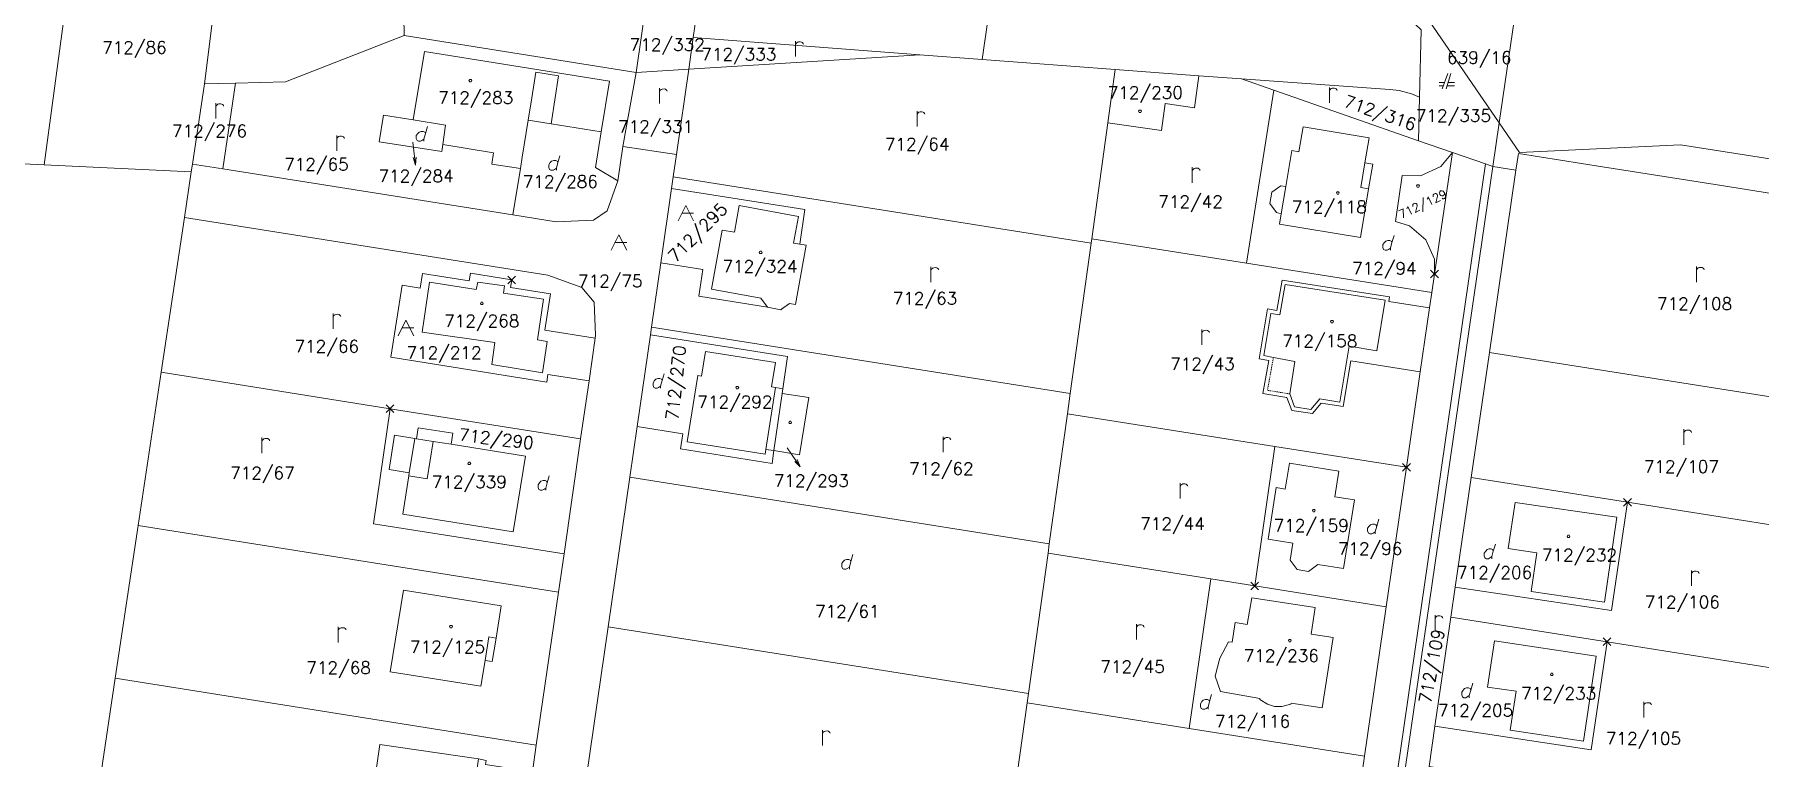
# Model space of a CAD drawing. Extents: x -443817 to 3, y -1171930 to -442383.
# Drawn here: x -442148.1 to -441924.7, y -1170134.1 to -1170040.4 of the extents above; entities that cross this region are included whole.
import ezdxf
from ezdxf.enums import TextEntityAlignment as Align

# ---------------------------------------------------------------- set-up
doc = ezdxf.new("R2010")
doc.units = 0
doc.header["$LTSCALE"] = 0.5
doc.header["$PDMODE"] = 3
doc.header["$PDSIZE"] = 0.5
doc.linetypes.add('HIDDEN', pattern=[0.375, 0.25, -0.125])
doc.layers.add('KLADPAR', color=7, linetype='Continuous', lineweight=0)
doc.layers.add('ZAPPAR', color=7, linetype='Continuous', lineweight=0)
doc.styles.add('ROMANS', font='romans.shx', dxfattribs={"height": 0.2})

# ---------------------------------------------------------------- blocks, each defined once
blk = doc.blocks.new('$45')
at = {"color": 0, "flags": 128}
blk.add_lwpolyline([(0.09, 0.15), (0.18, 0), (0.09, -0.15), (-0.09, -0.15), (-0.18, 0), (-0.09, 0.15), (0.09, 0.15)], dxfattribs=at)
blk = doc.blocks.new('$431')
at = {"color": 0}
blk.add_line((0.63, 0.99), (0.9, 1.89), dxfattribs=at)
at = {"color": 0, "flags": 128}
blk.add_lwpolyline([(0.45, 0), (0.45, 0.27), (0.63, 0.99), (0.54, 1.17), (0.36, 1.26), (0.09, 1.26), (-0.18, 1.17), (-0.36, 0.99), (-0.54, 0.72), (-0.54, 0.36), (-0.45, 0.09), (-0.27, 0), (0, 0), (0.18, 0.09), (0.45, 0.27)], dxfattribs=at)
blk = doc.blocks.new('$489')
at = {"color": 0}
blk.add_line((-0.2, 2), (0, 3), dxfattribs=at)
at = {"color": 0, "flags": 128}
blk.add_lwpolyline([(0, 0), (0, 3), (0.2, 2)], dxfattribs=at)
blk = doc.blocks.new('$479')
at = {"color": 0, "flags": 128}
for points in [[(0, 0), (0, 1.27), (0, 2)], [(0, 1.6), (0.1, 1.73), (0.23, 1.84), (0.37, 1.89), (0.6, 1.9), (0.77, 1.87), (0.87, 1.8), (0.96, 1.7), (1, 1.6)]]:
    blk.add_lwpolyline(points, dxfattribs=at)
blk = doc.blocks.new('$435')
at = {"color": 0}
blk.add_line((1, 1), (-0.5, 1), dxfattribs=at)
at = {"color": 0, "flags": 128}
blk.add_lwpolyline([(-1, 0), (0, 2), (1, 0)], dxfattribs=at)
blk = doc.blocks.new('$432')
at = {"color": 0}
for p, q in [((-0.32, 0.8), (-1, 0.8)), ((-1, 0.4), (-0.46, 0.4)), ((0.1, 2), (-0.6, 0)), ((-0.1, 0), (0.5, 2)), ((0.02, 0.4), (1, 0.4)), ((1, 0.8), (0.14, 0.8))]:
    blk.add_line(p, q, dxfattribs=at)

msp = doc.modelspace()

# ---------------------------------------------------------------- linework, layer by layer
at = {"layer": 'KLADPAR', "color": 7, "linetype": 'Continuous'}
msp.add_line((-442134.7, -1170104.05), (-442080.25, -1170112.7), dxfattribs=at)
at = {"layer": 'KLADPAR', "color": 7, "linetype": 'Continuous', "flags": 128}
for points in [[(-442077.77, -1170004.14), (-442064.32, -1170004.61), (-442068.77, -1170035.42), (-442070.2, -1170045.34), (-442100.22, -1170040.58), (-442100.79, -1170008.71), (-442092.38, -1170007.04), (-442084.47, -1170005.47), (-442077.77, -1170004.14)], [(-442036.58, -1170005.59), (-442036.46, -1170003.19), (-442019.92, -1170005.84), (-442025.38, -1170043.66), (-442033.45, -1170043.05), (-442062.78, -1170040.83), (-442062.14, -1170036.4), (-442068.77, -1170035.42), (-442064.32, -1170004.61), (-442036.58, -1170005.59)], [(-441991.3, -1170010.43), (-441983.55, -1170015.14), (-441969.45, -1170035.72), (-441974.51, -1170034.14), (-441968.51, -1170039.81), (-441968.71, -1170048.56), (-441969.73, -1170048.1), (-441971.36, -1170047.69), (-441972.56, -1170047.58), (-441991.75, -1170046.19), (-441997.27, -1170045.77), (-442008.11, -1170044.96), (-442025.38, -1170043.66), (-442019.92, -1170005.84), (-441991.3, -1170010.43)], [(-442122.08, -1170046.72), (-442124.3, -1170046.78), (-442126.11, -1170046.83), (-442121.82, -1170012.68), (-442109.26, -1170010.4), (-442100.79, -1170008.71), (-442100.22, -1170040.58), (-442115.63, -1170046.55), (-442122.08, -1170046.72)], [(-442126.11, -1170046.83), (-442127.67, -1170057.22), (-442127.82, -1170058.21), (-442146.87, -1170057.31), (-442140.82, -1170012.44), (-442121.82, -1170012.68), (-442126.11, -1170046.83)], [(-442062.14, -1170036.4), (-442062.78, -1170040.83), (-442063.37, -1170044.91), (-442070.2, -1170045.34), (-442068.77, -1170035.42), (-442062.14, -1170036.4)], [(-441958.38, -1170051.88), (-441959.2, -1170057.55), (-441960.16, -1170057.21), (-441964.42, -1170055.73), (-441968.84, -1170054.19), (-441968.71, -1170048.56), (-441968.51, -1170039.81), (-441974.51, -1170034.14), (-441969.45, -1170035.72), (-441958.38, -1170051.88)], [(-442072.55, -1170059.39), (-442075.46, -1170057.65), (-442074.71, -1170053.03), (-442073.65, -1170046.48), (-442097.62, -1170042.65), (-442099.05, -1170051.51), (-442102.93, -1170050.89), (-442103.48, -1170054.32), (-442095.36, -1170055.6), (-442095.23, -1170054.68), (-442088.65, -1170055.77), (-442088.87, -1170057.23), (-442085.17, -1170057.81), (-442086.14, -1170063.81), (-442123.72, -1170057.85), (-442122.08, -1170046.72), (-442115.63, -1170046.55), (-442100.22, -1170040.58), (-442070.2, -1170045.34), (-442071.91, -1170054.95), (-442072.55, -1170059.39)], [(-442074.71, -1170053.03), (-442081.21, -1170052.01), (-442084.16, -1170051.54), (-442084.93, -1170056.32), (-442085.17, -1170057.81), (-442088.87, -1170057.23), (-442088.65, -1170055.77), (-442095.23, -1170054.68), (-442094.87, -1170052.17), (-442099.05, -1170051.51), (-442097.62, -1170042.65), (-442073.65, -1170046.48), (-442074.71, -1170053.03)], [(-442033.45, -1170043.05), (-442025.38, -1170043.66), (-442008.11, -1170044.96), (-442009.07, -1170051.89), (-442011.16, -1170066.9), (-442011.24, -1170067.48), (-442065.39, -1170058.88), (-442064.97, -1170055.99), (-442063.37, -1170044.91), (-442033.45, -1170043.05)], [(-442124.3, -1170046.78), (-442122.08, -1170046.72), (-442123.72, -1170057.85), (-442127.67, -1170057.22), (-442126.11, -1170046.83), (-442124.3, -1170046.78)], [(-441997.27, -1170045.77), (-441991.75, -1170046.19), (-441987.58, -1170047.65), (-441991.12, -1170070.07), (-442011.16, -1170066.9), (-442009.07, -1170051.89), (-442002.14, -1170052.86), (-442001.66, -1170049.39), (-441997.85, -1170049.92), (-441997.27, -1170045.77)], [(-441997.27, -1170045.77), (-441997.85, -1170049.92), (-442001.66, -1170049.39), (-442002.14, -1170052.86), (-442009.07, -1170051.89), (-442008.11, -1170044.96), (-441997.27, -1170045.77)], [(-441991.75, -1170046.19), (-441972.56, -1170047.58), (-441971.36, -1170047.69), (-441969.73, -1170048.1), (-441968.71, -1170048.56), (-441968.84, -1170054.19), (-441987.58, -1170047.65), (-441991.75, -1170046.19)], [(-441966.76, -1170071.47), (-441967.11, -1170073.86), (-441991.12, -1170070.07), (-441987.58, -1170047.65), (-441968.84, -1170054.19), (-441964.42, -1170055.73), (-441965.94, -1170057.54), (-441968.57, -1170058.74), (-441970.93, -1170058.71), (-441971.81, -1170064.66), (-441969.98, -1170065.24), (-441967.87, -1170067.02), (-441966.78, -1170069.55), (-441966.76, -1170071.47)], [(-442099.05, -1170051.51), (-442094.87, -1170052.17), (-442095.23, -1170054.68), (-442095.36, -1170055.6), (-442103.48, -1170054.32), (-442102.93, -1170050.89), (-442099.05, -1170051.51)], [(-442081.21, -1170052.01), (-442074.71, -1170053.03), (-442075.46, -1170057.65), (-442072.55, -1170059.39), (-442073.93, -1170063.3), (-442075.73, -1170064.5), (-442080.53, -1170064.7), (-442086.14, -1170063.81), (-442085.17, -1170057.81), (-442084.93, -1170056.32), (-442084.16, -1170051.54), (-442081.21, -1170052.01)], [(-441975.77, -1170057.06), (-441975.22, -1170053.81), (-441983.78, -1170052.38), (-441984.32, -1170055.64), (-441985.23, -1170055.48), (-441986.01, -1170060.12), (-441986.67, -1170060.04), (-441987.85, -1170060.88), (-441988.11, -1170062.33), (-441987.25, -1170063.5), (-441986.61, -1170063.68), (-441986.82, -1170065.02), (-441976.35, -1170066.73), (-441975.3, -1170060.43), (-441974.77, -1170057.23), (-441975.77, -1170057.06)], [(-441975.22, -1170053.81), (-441975.77, -1170057.06), (-441974.77, -1170057.23), (-441975.3, -1170060.43), (-441976.35, -1170066.73), (-441986.82, -1170065.02), (-441986.61, -1170063.68), (-441987.25, -1170063.5), (-441988.11, -1170062.33), (-441987.85, -1170060.88), (-441986.67, -1170060.04), (-441986.01, -1170060.12), (-441985.23, -1170055.48), (-441984.32, -1170055.64), (-441983.78, -1170052.38), (-441975.22, -1170053.81)], [(-441890.49, -1170061.7), (-441860.48, -1170063.85), (-441861.52, -1170070.76), (-441875.15, -1170068.61), (-441888.87, -1170066.44), (-441902.61, -1170064.27), (-441916.63, -1170062.06), (-441930.41, -1170059.88), (-441944.99, -1170057.57), (-441955.89, -1170055.85), (-441956.21, -1170058.02), (-441959.2, -1170057.55), (-441958.38, -1170051.88), (-441955.74, -1170055.73), (-441934.89, -1170054.74), (-441890.49, -1170061.7)], [(-441965.94, -1170057.54), (-441964.42, -1170055.73), (-441966.76, -1170071.47), (-441966.78, -1170069.55), (-441967.87, -1170067.02), (-441969.98, -1170065.24), (-441971.81, -1170064.66), (-441970.93, -1170058.71), (-441968.57, -1170058.74), (-441965.94, -1170057.54)], [(-441906.52, -1170090.03), (-441959.65, -1170081.63), (-441956.21, -1170058.02), (-441955.89, -1170055.85), (-441944.99, -1170057.57), (-441930.41, -1170059.88), (-441916.63, -1170062.06), (-441902.61, -1170064.27), (-441906.18, -1170087.76), (-441906.52, -1170090.03)], [(-441959.2, -1170057.55), (-441956.21, -1170058.02), (-441959.65, -1170081.63), (-441962.02, -1170097.84), (-441964.08, -1170112.03), (-441964.64, -1170115.92), (-441966.7, -1170130.08), (-441967.46, -1170135.27), (-441970.26, -1170154.46), (-441973.22, -1170154.04), (-441959.2, -1170057.55)], [(-442011.24, -1170067.48), (-442013.96, -1170086.97), (-442068.2, -1170078.36), (-442067, -1170070.02), (-442061.56, -1170070.88), (-442062.06, -1170074.34), (-442053.18, -1170075.75), (-442053.16, -1170075.77), (-442051.46, -1170076.11), (-442051.36, -1170076.04), (-442050.31, -1170075.28), (-442050.08, -1170075.32), (-442049.56, -1170075.42), (-442048.17, -1170067.75), (-442048.97, -1170067.61), (-442048.32, -1170063.11), (-442065.6, -1170060.37), (-442065.39, -1170058.88), (-442011.24, -1170067.48)], [(-442048.32, -1170063.11), (-442048.97, -1170067.61), (-442049.79, -1170067.46), (-442049.16, -1170064), (-442056.84, -1170062.61), (-442057.46, -1170066.06), (-442059.06, -1170065.77), (-442060.44, -1170073.42), (-442054.04, -1170074.6), (-442053.18, -1170075.75), (-442062.06, -1170074.34), (-442061.56, -1170070.88), (-442067, -1170070.02), (-442065.6, -1170060.37), (-442048.32, -1170063.11)], [(-442049.16, -1170064), (-442049.79, -1170067.46), (-442048.97, -1170067.61), (-442048.17, -1170067.75), (-442049.56, -1170075.42), (-442050.08, -1170075.32), (-442050.31, -1170075.28), (-442051.36, -1170076.04), (-442051.46, -1170076.11), (-442053.16, -1170075.77), (-442053.18, -1170075.75), (-442054.04, -1170074.6), (-442060.44, -1170073.42), (-442059.06, -1170065.77), (-442057.46, -1170066.06), (-442056.84, -1170062.61), (-442049.16, -1170064)], [(-442081.61, -1170071.62), (-442077.21, -1170073.22), (-442075.61, -1170075.12), (-442075.44, -1170079.41), (-442075.49, -1170079.77), (-442082.03, -1170078.74), (-442081.28, -1170074.05), (-442086.46, -1170073.22), (-442086.3, -1170072.24), (-442091.66, -1170071.38), (-442091.82, -1170072.37), (-442097.86, -1170071.41), (-442098.16, -1170073.29), (-442100.48, -1170072.92), (-442101.97, -1170082.26), (-442081.77, -1170085.47), (-442081.61, -1170084.48), (-442076.29, -1170085.33), (-442077.38, -1170092.84), (-442102.07, -1170088.92), (-442131.72, -1170084.21), (-442128.71, -1170064.15), (-442081.61, -1170071.62)], [(-442011.16, -1170066.9), (-441991.12, -1170070.07), (-441967.11, -1170073.86), (-441967.4, -1170075.84), (-441972.68, -1170075.01), (-441972.59, -1170074.44), (-441986.51, -1170072.25), (-441987.19, -1170076.2), (-441988.38, -1170076), (-441989.47, -1170082.46), (-441988.21, -1170082.69), (-441988.98, -1170086.95), (-441985.88, -1170087.46), (-441985.26, -1170089.15), (-441982.58, -1170089.54), (-441981.43, -1170088.19), (-441978.59, -1170088.65), (-441977.62, -1170082.71), (-441968.6, -1170084.13), (-441970.39, -1170096.52), (-441987.43, -1170093.83), (-442014.32, -1170089.58), (-442013.96, -1170086.97), (-442011.24, -1170067.48), (-442011.16, -1170066.9)], [(-442086.3, -1170072.24), (-442086.46, -1170073.22), (-442081.28, -1170074.05), (-442082.03, -1170078.74), (-442075.49, -1170079.77), (-442076.29, -1170085.33), (-442081.61, -1170084.48), (-442081.77, -1170085.47), (-442101.97, -1170082.26), (-442100.48, -1170072.92), (-442098.16, -1170073.29), (-442097.86, -1170071.41), (-442091.82, -1170072.37), (-442091.66, -1170071.38), (-442086.3, -1170072.24)], [(-442090.71, -1170072.52), (-442090.9, -1170073.47), (-442096.97, -1170072.54), (-442097.92, -1170079), (-442088.47, -1170080.34), (-442088.89, -1170083.2), (-442082.33, -1170084.27), (-442081.73, -1170080.2), (-442082.98, -1170080.02), (-442082.2, -1170074.71), (-442087.38, -1170073.95), (-442087.23, -1170072.98), (-442090.71, -1170072.52)], [(-442090.9, -1170073.47), (-442090.71, -1170072.52), (-442087.23, -1170072.98), (-442087.38, -1170073.95), (-442082.2, -1170074.71), (-442082.98, -1170080.02), (-442081.73, -1170080.2), (-442082.33, -1170084.27), (-442088.89, -1170083.2), (-442088.47, -1170080.34), (-442097.92, -1170079), (-442096.97, -1170072.54), (-442090.9, -1170073.47)], [(-441972.59, -1170074.44), (-441972.68, -1170075.01), (-441967.4, -1170075.84), (-441968.6, -1170084.13), (-441977.62, -1170082.71), (-441978.59, -1170088.65), (-441981.43, -1170088.19), (-441982.58, -1170089.54), (-441985.26, -1170089.15), (-441985.88, -1170087.46), (-441988.98, -1170086.95), (-441988.21, -1170082.69), (-441989.47, -1170082.46), (-441988.38, -1170076), (-441987.19, -1170076.2), (-441986.51, -1170072.25), (-441972.59, -1170074.44)], [(-442013.96, -1170086.97), (-442014.32, -1170089.58), (-442016.66, -1170106.43), (-442071.01, -1170097.8), (-442070.06, -1170091.23), (-442064.12, -1170092.16), (-442064.44, -1170094.13), (-442052.58, -1170096.02), (-442052.34, -1170094.36), (-442049.02, -1170094.89), (-442047.83, -1170087.49), (-442051.26, -1170086.94), (-442051.18, -1170086.34), (-442050.57, -1170082.15), (-442068.34, -1170079.34), (-442068.2, -1170078.36), (-442013.96, -1170086.97)], [(-442068.34, -1170079.34), (-442050.57, -1170082.15), (-442051.18, -1170086.34), (-442052.12, -1170086.19), (-442052.65, -1170086.11), (-442052.15, -1170082.95), (-442061.18, -1170081.52), (-442061.7, -1170084.72), (-442062.19, -1170084.61), (-442063.56, -1170093.2), (-442053.49, -1170094.81), (-442053.4, -1170094.2), (-442052.34, -1170094.36), (-442052.58, -1170096.02), (-442064.44, -1170094.13), (-442064.12, -1170092.16), (-442070.06, -1170091.23), (-442068.34, -1170079.34)], [(-442052.12, -1170086.19), (-442052.65, -1170086.11), (-442052.15, -1170082.95), (-442061.18, -1170081.52), (-442061.7, -1170084.72), (-442062.19, -1170084.61), (-442063.56, -1170093.2), (-442053.49, -1170094.81), (-442053.4, -1170094.2), (-442052.34, -1170094.36), (-442051.26, -1170086.94), (-442051.18, -1170086.34), (-442052.12, -1170086.19)], [(-441908.99, -1170106.22), (-441941.76, -1170101.04), (-441962.02, -1170097.84), (-441959.65, -1170081.63), (-441906.52, -1170090.03), (-441908.47, -1170102.81), (-441908.99, -1170106.22)], [(-442131.72, -1170084.21), (-442102.07, -1170088.92), (-442104.23, -1170103.83), (-442079.53, -1170107.75), (-442080.25, -1170112.7), (-442134.7, -1170104.05), (-442131.72, -1170084.21)], [(-442101.48, -1170092.37), (-442098.87, -1170092.79), (-442098.64, -1170092.82), (-442098.41, -1170091.39), (-442093.92, -1170092.11), (-442094.15, -1170093.54), (-442084.53, -1170095.09), (-442086.11, -1170104.86), (-442100.42, -1170102.58), (-442099.64, -1170097.64), (-442099.57, -1170097.22), (-442102.19, -1170096.8), (-442101.48, -1170092.37)], [(-442101.48, -1170092.37), (-442102.19, -1170096.8), (-442099.57, -1170097.22), (-442099.64, -1170097.64), (-442100.42, -1170102.58), (-442086.11, -1170104.86), (-442084.53, -1170095.09), (-442094.15, -1170093.54), (-442093.92, -1170092.11), (-442098.41, -1170091.39), (-442098.64, -1170092.82), (-442098.87, -1170092.79), (-442101.48, -1170092.37)], [(-442014.32, -1170089.58), (-441987.43, -1170093.83), (-441990.05, -1170111.89), (-441995.73, -1170110.99), (-442016.83, -1170107.65), (-442016.66, -1170106.43), (-442014.32, -1170089.58)], [(-441979.67, -1170100.35), (-441979.14, -1170097.01), (-441985.56, -1170096), (-441986.09, -1170099.33), (-441987.26, -1170099.15), (-441988.31, -1170105.82), (-441985.1, -1170106.33), (-441985.45, -1170108.55), (-441984.56, -1170109.78), (-441983.09, -1170110.01), (-441981.86, -1170109.12), (-441978.54, -1170109.64), (-441977.13, -1170100.75), (-441979.67, -1170100.35)], [(-441979.14, -1170097.01), (-441979.67, -1170100.35), (-441977.13, -1170100.75), (-441978.54, -1170109.64), (-441981.86, -1170109.12), (-441983.09, -1170110.01), (-441984.56, -1170109.78), (-441985.45, -1170108.55), (-441985.1, -1170106.33), (-441988.31, -1170105.82), (-441987.26, -1170099.15), (-441986.09, -1170099.33), (-441985.56, -1170096), (-441979.14, -1170097.01)], [(-442016.66, -1170106.43), (-442016.83, -1170107.65), (-442019.36, -1170125.85), (-442073.82, -1170117.2), (-442071.01, -1170097.8), (-442016.66, -1170106.43)], [(-441911.73, -1170124.3), (-441944.4, -1170119.13), (-441964.64, -1170115.92), (-441964.08, -1170112.03), (-441943.85, -1170115.07), (-441941.76, -1170101.04), (-441908.99, -1170106.22), (-441911.42, -1170122.27), (-441911.73, -1170124.3)], [(-441944.74, -1170114.01), (-441943.14, -1170102.98), (-441956.33, -1170101.08), (-441957.2, -1170107.06), (-441953.49, -1170107.59), (-441954.22, -1170112.63), (-441944.74, -1170114.01)], [(-441943.14, -1170102.98), (-441944.74, -1170114.01), (-441954.22, -1170112.63), (-441953.49, -1170107.59), (-441957.2, -1170107.06), (-441956.33, -1170101.08), (-441943.14, -1170102.98)], [(-442016.83, -1170107.65), (-441995.73, -1170110.99), (-441998.54, -1170130.36), (-442019.53, -1170127.04), (-442019.36, -1170125.85), (-442016.83, -1170107.65)], [(-441990.05, -1170111.89), (-441973.01, -1170114.59), (-441975.82, -1170133.95), (-441998.54, -1170130.36), (-441995.73, -1170110.99), (-441990.05, -1170111.89)], [(-442102.03, -1170123.01), (-442100.34, -1170112.46), (-442087.67, -1170114.49), (-442088.33, -1170118.64), (-442088.82, -1170121.7), (-442089.75, -1170121.55), (-442090.29, -1170124.9), (-442102.03, -1170123.01)], [(-442100.34, -1170112.46), (-442102.03, -1170123.01), (-442090.29, -1170124.9), (-442089.75, -1170121.55), (-442088.82, -1170121.7), (-442088.33, -1170118.64), (-442087.67, -1170114.49), (-442100.34, -1170112.46)], [(-441990.41, -1170113.42), (-441991.02, -1170116.87), (-441992.58, -1170116.63), (-441992.99, -1170119.19), (-441993.44, -1170119.13), (-441994.56, -1170121.25), (-441995.17, -1170123.57), (-441994.47, -1170125.59), (-441989.41, -1170126.46), (-441989.41, -1170126.6), (-441988.41, -1170127.21), (-441987.48, -1170127.5), (-441986.52, -1170127.52), (-441985.38, -1170127.22), (-441985.35, -1170127.07), (-441981.31, -1170127.68), (-441979.9, -1170118.58), (-441982.75, -1170118.14), (-441982.21, -1170114.68), (-441990.41, -1170113.42)], [(-441991.02, -1170116.87), (-441990.41, -1170113.42), (-441982.21, -1170114.68), (-441982.75, -1170118.14), (-441979.9, -1170118.58), (-441981.31, -1170127.68), (-441985.35, -1170127.07), (-441985.38, -1170127.22), (-441986.52, -1170127.52), (-441987.48, -1170127.5), (-441988.41, -1170127.21), (-441989.41, -1170126.6), (-441989.41, -1170126.46), (-441994.47, -1170125.59), (-441995.17, -1170123.57), (-441994.56, -1170121.25), (-441993.44, -1170119.13), (-441992.99, -1170119.19), (-441992.58, -1170116.63), (-441991.02, -1170116.87)], [(-442019.36, -1170125.85), (-442019.53, -1170127.04), (-442022.06, -1170145.23), (-442059.83, -1170139.24), (-442076.62, -1170136.57), (-442073.82, -1170117.2), (-442019.36, -1170125.85)], [(-441914.67, -1170143.62), (-441967.46, -1170135.27), (-441966.7, -1170130.08), (-441946.46, -1170133.11), (-441944.4, -1170119.13), (-441911.73, -1170124.3), (-441914.38, -1170141.73), (-441914.67, -1170143.62)], [(-441947.45, -1170132), (-441945.81, -1170120.98), (-441958.99, -1170119.01), (-441959.89, -1170124.99), (-441956.18, -1170125.54), (-441956.94, -1170130.58), (-441947.45, -1170132)], [(-441945.81, -1170120.98), (-441947.45, -1170132), (-441956.94, -1170130.58), (-441956.18, -1170125.54), (-441959.89, -1170124.99), (-441958.99, -1170119.01), (-441945.81, -1170120.98)], [(-442090.62, -1170134.3), (-442103.4, -1170132.44), (-442104.91, -1170142.92), (-442092.87, -1170144.66), (-442091.99, -1170144.68), (-442091.44, -1170141.23), (-442091.13, -1170139.3), (-442084.25, -1170140.35), (-442084.53, -1170142.33), (-442085.98, -1170152.32), (-442140.63, -1170143.63), (-442137.67, -1170123.86), (-442083.12, -1170132.53), (-442083.62, -1170136), (-442089.7, -1170135.02), (-442089.62, -1170134.53), (-442090.62, -1170134.3)], [(-442019.53, -1170127.04), (-441998.54, -1170130.36), (-441975.82, -1170133.95), (-441978.67, -1170153.67), (-442022.28, -1170146.78), (-442022.06, -1170145.23), (-442019.53, -1170127.04)], [(-442103.4, -1170132.44), (-442090.62, -1170134.3), (-442091.16, -1170138.17), (-442091.91, -1170138.07), (-442092.87, -1170144.66), (-442104.91, -1170142.92), (-442103.4, -1170132.44)]]:
    msp.add_lwpolyline(points, close=True, dxfattribs=at)
for points in [[(-441736.02, -1170080.26), (-441771.37, -1170061.39), (-441785.66, -1170053.77), (-441798.24, -1170058.7), (-441826.48, -1170060.75), (-441838.72, -1170067.75), (-441847.08, -1170068.62), (-441843.78, -1170047.19), (-441857.92, -1170046.81), (-441860.48, -1170063.85), (-441890.49, -1170061.7), (-441934.89, -1170054.74), (-441955.74, -1170055.73), (-441958.38, -1170051.88), (-441956.46, -1170038.62)], [(-442083.62, -1170136), (-442083.12, -1170132.53), (-442080.25, -1170112.7), (-442079.53, -1170107.75), (-442077.38, -1170092.84), (-442076.29, -1170085.33), (-442075.49, -1170079.77), (-442075.44, -1170079.41), (-442075.61, -1170075.12), (-442077.21, -1170073.22), (-442081.61, -1170071.62), (-442128.71, -1170064.15), (-442127.82, -1170058.21), (-442127.67, -1170057.22), (-442123.72, -1170057.85), (-442086.14, -1170063.81), (-442080.53, -1170064.7), (-442075.73, -1170064.5), (-442073.93, -1170063.3), (-442072.55, -1170059.39), (-442072.55, -1170059.39), (-442071.91, -1170054.95), (-442064.97, -1170055.99), (-442065.39, -1170058.88), (-442065.6, -1170060.37), (-442067, -1170070.02), (-442068.2, -1170078.36), (-442068.34, -1170079.34), (-442070.06, -1170091.23), (-442071.01, -1170097.8), (-442073.82, -1170117.2), (-442076.62, -1170136.57)], [(-441978.67, -1170153.67), (-441975.82, -1170133.95), (-441973.01, -1170114.59), (-441970.39, -1170096.52), (-441968.6, -1170084.13), (-441967.4, -1170075.84), (-441967.11, -1170073.86), (-441966.76, -1170071.47), (-441964.42, -1170055.73), (-441960.16, -1170057.21), (-441959.2, -1170057.55), (-441973.22, -1170154.04)], [(-442165.8, -1170056.41), (-442146.87, -1170057.31), (-442127.82, -1170058.21), (-442128.71, -1170064.15), (-442131.72, -1170084.21), (-442134.7, -1170104.05), (-442137.67, -1170123.86), (-442140.63, -1170143.63), (-442143.59, -1170163.36), (-442146.54, -1170183.06), (-442149.49, -1170202.72)], [(-442080.25, -1170112.7), (-442083.12, -1170132.53), (-442137.67, -1170123.86), (-442134.7, -1170104.05)]]:
    msp.add_lwpolyline(points, dxfattribs=at)
at = {"layer": 'KLADPAR', "color": 7, "linetype": 'Continuous'}
for p in [(-441966.76, -1170071.47), (-442086.3, -1170072.24), (-442102.07, -1170088.92), (-441970.39, -1170096.52), (-441941.76, -1170101.04), (-441990.05, -1170111.89), (-441944.4, -1170119.13)]:
    msp.add_point(p, dxfattribs=at)
for points in [[(-442165.8, -1170056.41), (-442159.82, -1170012.2), (-442140.82, -1170012.44), (-442146.87, -1170057.31)], [(-441956.46, -1170038.62), (-441958.38, -1170051.88), (-441969.45, -1170035.72), (-441965.56, -1170036.94)], [(-442033.45, -1170043.05), (-442063.37, -1170044.91), (-442062.78, -1170040.83)], [(-442063.37, -1170044.91), (-442064.97, -1170055.99), (-442071.91, -1170054.95), (-442070.2, -1170045.34)], [(-442051.26, -1170086.94), (-442047.83, -1170087.49), (-442049.02, -1170094.89), (-442052.34, -1170094.36)], [(-442102.07, -1170088.92), (-442077.38, -1170092.84), (-442079.53, -1170107.75), (-442104.23, -1170103.83)], [(-441970.39, -1170096.52), (-441973.01, -1170114.59), (-441990.05, -1170111.89), (-441987.43, -1170093.83)], [(-441941.76, -1170101.04), (-441943.85, -1170115.07), (-441964.08, -1170112.03), (-441962.02, -1170097.84)], [(-441944.4, -1170119.13), (-441946.46, -1170133.11), (-441966.7, -1170130.08), (-441964.64, -1170115.92)]]:
    msp.add_3dface(points, dxfattribs=at)
at = {"layer": 'ZAPPAR', "color": 7, "linetype": 'Continuous'}
for p, q in [((-441985.22, -1170230.17), (-441960.16, -1170057.21)), ((-441986.61, -1170063.68), (-441986.01, -1170060.12)), ((-442052.12, -1170086.19), (-442053.4, -1170094.2)), ((-442098.87, -1170092.79), (-442099.57, -1170097.22))]:
    msp.add_line(p, q, dxfattribs=at)
at = {"layer": 'ZAPPAR', "color": 7, "linetype": 'Continuous', "flags": 128}
for points in [[(-442084.16, -1170051.54), (-442083.69, -1170048.63), (-442083.19, -1170045.31), (-442080.23, -1170045.77), (-442081.21, -1170052.01)], [(-441975.77, -1170057.06), (-441976.29, -1170060.27), (-441975.3, -1170060.43)], [(-441987.63, -1170082.28), (-441988.89, -1170082.05), (-441987.97, -1170076.58), (-441986.78, -1170076.78), (-441986.09, -1170072.82)], [(-441986.09, -1170072.82), (-441973.16, -1170074.85), (-441974.23, -1170081.42), (-441977.82, -1170080.83), (-441979.01, -1170088.08), (-441981.63, -1170087.65), (-441982.78, -1170089.01), (-441984.89, -1170088.7), (-441985.51, -1170087.01)], [(-441985.51, -1170087.01), (-441984.86, -1170082.79), (-441987.63, -1170082.28)], [(-442096.5, -1170093.17), (-442097.26, -1170098.02), (-442099.64, -1170097.64)], [(-442098.64, -1170092.82), (-442096.5, -1170093.17), (-442094.15, -1170093.54)], [(-442089.75, -1170121.55), (-442089.26, -1170118.49), (-442088.33, -1170118.64)]]:
    msp.add_lwpolyline(points, dxfattribs=at)
at = {"layer": 'ZAPPAR', "color": 7, "linetype": 'HIDDEN'}
msp.add_lwpolyline([(-441985.51, -1170087.01), (-441988.4, -1170086.54), (-441987.63, -1170082.28)], dxfattribs=at)

# ---------------------------------------------------------------- block references
at = {"layer": 'KLADPAR', "color": 7, "linetype": 'Continuous'}
for name, p in [('$479', (-442049.52, -1170043.28)), ('$45', (-442091.66, -1170046.4)), ('$432', (-441965.15, -1170047.47)), ('$479', (-442124.62, -1170051.31)), ('$479', (-442067.17, -1170049.39)), ('$479', (-441980.38, -1170049.29)), ('$479', (-442033.78, -1170052.35)), ('$45', (-442004.91, -1170050.38)), ('$479', (-442108.96, -1170055.51)), ('$431', (-442098.12, -1170054.25)), ('$431', (-442080.95, -1170058.03)), ('$479', (-441998.14, -1170059.64)), ('$45', (-441968.9, -1170060.06)), ('$435', (-442063.74, -1170064.57)), ('$45', (-441979.29, -1170060.97)), ('$435', (-442072.41, -1170068.4)), ('$431', (-441972.9, -1170068.38)), ('$45', (-442054.05, -1170068.67)), ('$479', (-442031.99, -1170072.54)), ('$479', (-441932.84, -1170072.51)), ('$45', (-442090.18, -1170075.27)), ('$479', (-442109.43, -1170078.59)), ('$435', (-442100, -1170079.46)), ('$45', (-441980.04, -1170077.64)), ('$479', (-441996.92, -1170080.66)), ('$431', (-442067.46, -1170086.28)), ('$45', (-442057.08, -1170086.18)), ('$45', (-442050.22, -1170090.69)), ('$479', (-441934.48, -1170093.59)), ('$479', (-442118.66, -1170094.67)), ('$479', (-442030.4, -1170094.55)), ('$45', (-442091.8, -1170096.01)), ('$431', (-442082.34, -1170099.5)), ('$479', (-441999.72, -1170100.57)), ('$45', (-441982.38, -1170102.13)), ('$431', (-441974.88, -1170105.13)), ('$431', (-441959.77, -1170108.36)), ('$45', (-441949.39, -1170105.47)), ('$431', (-442043.01, -1170109.72)), ('$479', (-441933.47, -1170111.88)), ('$479', (-441966.68, -1170117.66)), ('$479', (-442108.77, -1170119.2)), ('$45', (-442094.17, -1170117.15)), ('$479', (-442005.38, -1170118.83)), ('$45', (-441985.49, -1170118.97)), ('$431', (-441962.7, -1170126.37)), ('$45', (-441951.55, -1170123.36)), ('$431', (-441996.53, -1170127.87)), ('$479', (-441939.64, -1170128.92)), ('$479', (-442046.04, -1170132.58))]:
    msp.add_blockref(name, p, dxfattribs=at)
for p, rotation in [((-442099.13, -1170054.37), 187.013421), ((-442050.61, -1170093.98), 214.343508)]:
    msp.add_blockref('$489', p, dxfattribs=dict(at, rotation=rotation))

# ---------------------------------------------------------------- texts
at = {"layer": 'KLADPAR', "color": 7, "linetype": 'Continuous', "style": 'ROMANS'}
for s, p in [('712/86', (-442135.18, -1170041.32)), ('712/332', (-442066.16, -1170040.94)), ('712/333', (-442056.88, -1170042.19)), ('639/16', (-441960.96, -1170042.62)), ('712/230', (-442004.23, -1170047.15)), ('712/283', (-442090.97, -1170047.82)), ('712/331', (-442067.67, -1170051.56)), ('712/335', (-441964.31, -1170050.14)), ('712/276', (-442125.45, -1170052.14)), ('712/64', (-442033.78, -1170053.85)), ('712/65', (-442111.6, -1170056.45)), ('712/284', (-442098.69, -1170057.96)), ('712/286', (-442080.01, -1170058.69)), ('712/42', (-441998.36, -1170061.3)), ('712/118', (-441980.39, -1170061.97)), ('712/324', (-442054.14, -1170069.68)), ('712/75', (-442073.54, -1170071.56)), ('712/94', (-441973.26, -1170069.93)), ('712/63', (-442032.77, -1170073.83)), ('712/108', (-441933.07, -1170074.52)), ('712/268', (-442090.18, -1170076.74)), ('712/66', (-442110.26, -1170080.04)), ('712/212', (-442095.07, -1170080.85)), ('712/158', (-441981.62, -1170079.35)), ('712/43', (-441996.83, -1170082.31)), ('712/292', (-442057.39, -1170087.24)), ('712/67', (-442118.6, -1170096.46)), ('712/62', (-442030.65, -1170095.9)), ('712/107', (-441934.78, -1170095.62)), ('712/339', (-442091.8, -1170097.61)), ('712/293', (-442047.49, -1170097.45)), ('712/44', (-442000.7, -1170103.04)), ('712/159', (-441982.73, -1170103.26)), ('712/96', (-441975.11, -1170106.27)), ('712/232', (-441947.98, -1170107.1)), ('712/206', (-441958.98, -1170109.35)), ('712/61', (-442042.83, -1170114.4)), ('712/106', (-441934.66, -1170113.17)), ('712/125', (-442094.62, -1170118.99)), ('712/236', (-441986.61, -1170120.13)), ('712/68', (-442108.73, -1170121.69)), ('712/45', (-442005.87, -1170121.56)), ('712/233', (-441950.68, -1170125.02)), ('712/205', (-441961.44, -1170127.21)), ('712/116', (-441990.33, -1170128.63)), ('712/105', (-441939.69, -1170130.86))]:
    msp.add_text(s, height=1.6, dxfattribs=at).set_placement(p, align=Align.TOP_CENTER)
for s, height, rotation, p in [('712/316', 1.6, 340.738, (-441973.55, -1170049.83)), ('712/295', 1.6, 44.977, (-442062.79, -1170065.52)), ('712/129', 1.1, 25.439, (-441968.52, -1170061.92)), ('712/270', 1.6, 83.881, (-442065.83, -1170085.47)), ('712/290', 1.6, 353.114, (-442088.21, -1170092.03)), ('712/109', 1.6, 79.469, (-441967.9, -1170122.15))]:
    msp.add_text(s, height=height, rotation=rotation, dxfattribs=at).set_placement(p, align=Align.TOP_CENTER)

doc.saveas('drawing.dxf')
